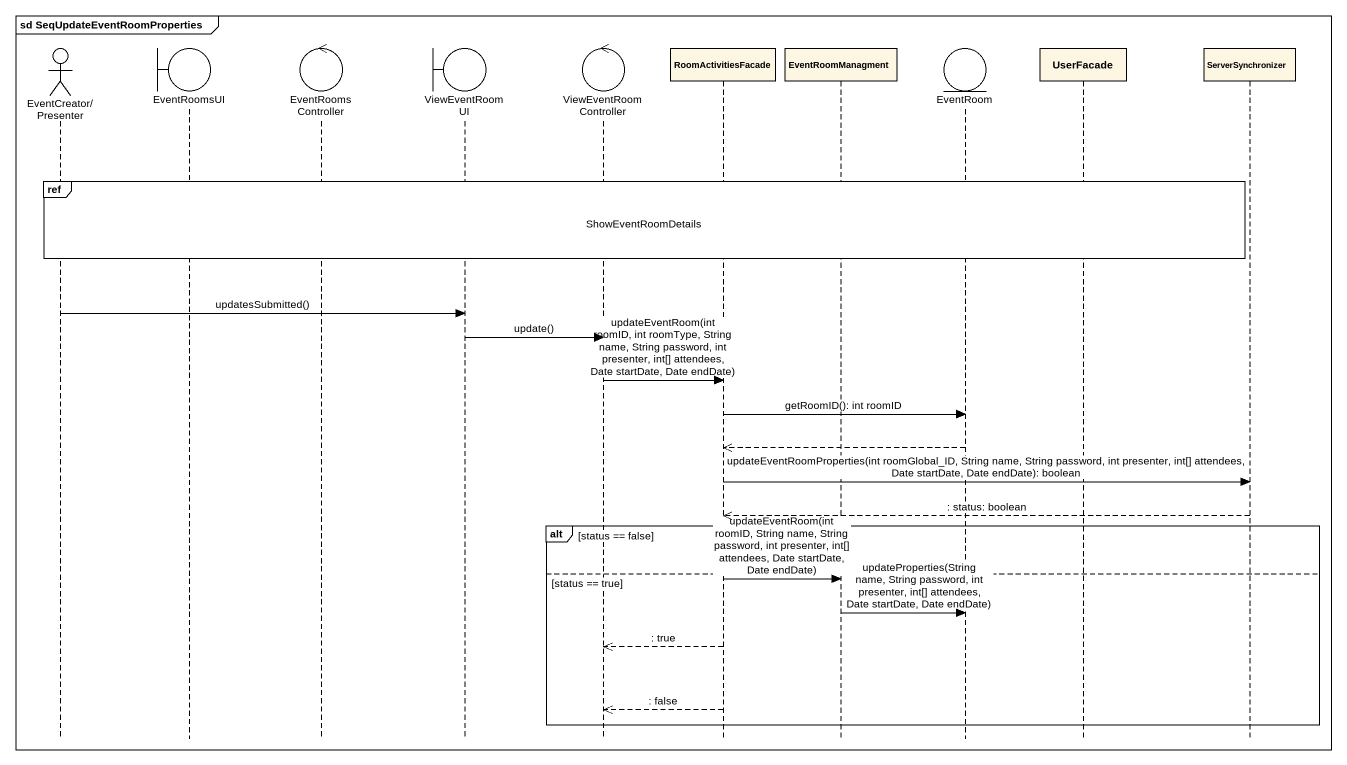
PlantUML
@startuml
mainframe sd SeqUpdateEventRoomProperties
hide footbox
actor "EventCreator/Presenter" as EventCreator_Presenter
boundary EventRoomsUI
control EventRoomsController
boundary ViewEventRoomUI
control ViewEventRoomController
participant RoomActivitiesFacade
participant EventRoomManagment
entity EventRoom
participant UserFacade
participant ServerSynchronizer

ref over EventCreator_Presenter, EventRoomsUI, EventRoomsController, ViewEventRoomUI, ViewEventRoomController, RoomActivitiesFacade, EventRoomManagment, EventRoom, UserFacade : ShowEventRoomDetails
EventCreator_Presenter -> ViewEventRoomUI : updatesSubmitted()
ViewEventRoomUI -> ViewEventRoomController : update()
ViewEventRoomController -> RoomActivitiesFacade : updateEventRoom(int roomID, int roomType, String name, String password, int presenter, int[] attendees, Date startDate, Date endDate)
RoomActivitiesFacade -> EventRoom : getRoomID(): int roomID
EventRoom -->> RoomActivitiesFacade
RoomActivitiesFacade -> ServerSynchronizer : updateEventRoomProperties(int roomGlobal_ID, String name, String password, int presenter, int[] attendees, Date startDate, Date endDate): boolean
ServerSynchronizer -->> RoomActivitiesFacade : : status: boolean
alt status == false
else status == true
  RoomActivitiesFacade -> EventRoomManagment : updateEventRoom(int roomID, String name, String password, int presenter, int[] attendees, Date startDate, Date endDate)
  EventRoomManagment -> EventRoom : updateProperties(String name, String password, int presenter, int[] attendees, Date startDate, Date endDate)
  RoomActivitiesFacade -->> ViewEventRoomController : : true
  RoomActivitiesFacade -->> ViewEventRoomController : : false
end
@enduml
